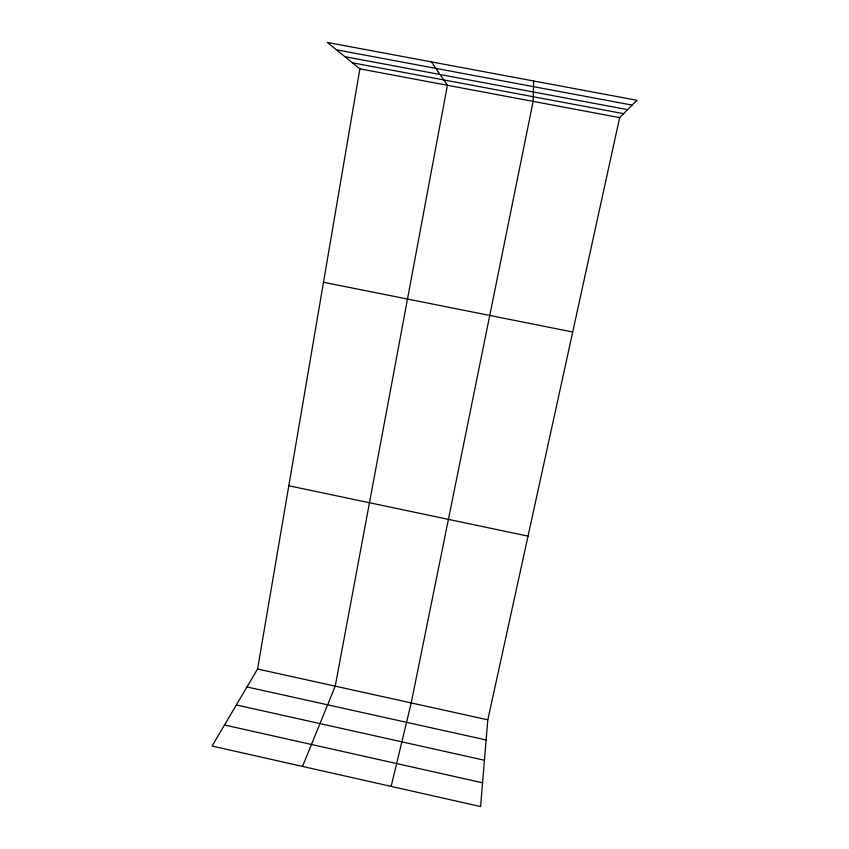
<?xml version="1.0" encoding="UTF-8"?>
<svg xmlns="http://www.w3.org/2000/svg" width="849" height="849" viewBox="0 0 849 849"><rect width="100%" height="100%" fill="white"/><g stroke="black" fill="none" stroke-linecap="round" stroke-linejoin="round"><path stroke-width="1.27" d="M533.66 80.984L533.13 101.381L411.213 702.919L391.145 786.397M487.814 719.825L480.598 806.55L212.07 746.048L257.576 669.012L359.88 68.843L327.343 42.45L636.93 100.278L619.643 117.64L487.814 719.825L257.576 669.012M302.52 766.424L335.228 686.151L447.402 85.282L431.483 61.903M336.374 49.773L632.123 105.096M344.864 56.66L627.613 109.638M352.42 62.794L623.591 113.67M359.88 68.843L619.643 117.64M323.501 282.282L572.714 331.991M288.819 485.755L528.025 536.133M246.985 686.947L486.137 739.967M236.34 704.957L484.45 760.248M224.507 724.993L482.572 782.81"/></g></svg>
